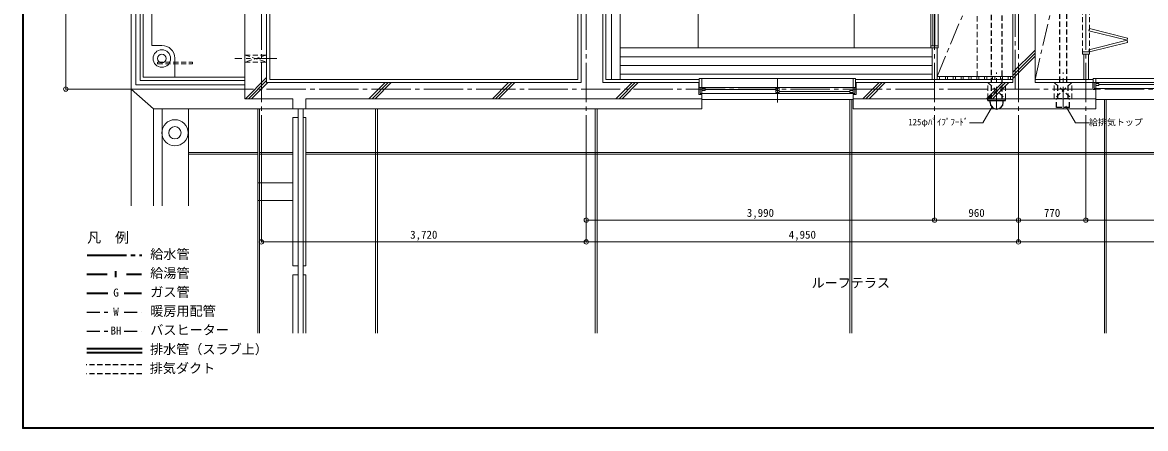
# Model space of a CAD drawing. Units: millimetres at full size, sheet at 1:50. Extents: x -9674 to 9699, y -6794 to 6791.
# Drawn here: x -9674 to 3188, y -6794 to -2145 of the extents above; entities that cross this region are included whole.
import ezdxf
from ezdxf.enums import TextEntityAlignment as Align

# ---------------------------------------------------------------- set-up
doc = ezdxf.new("R2010")
doc.units = ezdxf.units.MM
doc.header["$LTSCALE"] = 50
doc.header["$PDMODE"] = 32
doc.header["$PDSIZE"] = 50
for name, pattern in [('CHAIN1', [8, 5, -1, 1, -1]), ('CHAIN2', [12, 9, -1, 1, -1]), ('DASHED1', [1.8, 1.2, -0.6]), ('DASHED3', [4, 3, -1])]:
    doc.linetypes.add(name, pattern=pattern)
for name, color, linetype, lineweight in [('0-0_図面枠', 7, 'Continuous', 9), ('1-0_芯', 134, 'CHAIN2', 9), ('1-1_躯体', 134, 'Continuous', 9), ('1-2_間仕切', 134, 'Continuous', 9), ('1-3_建具', 134, 'Continuous', 9), ('1-4_仕上げ', 134, 'Continuous', 9), ('1-6_ﾊﾞﾙｺﾆｰ・階段', 134, 'Continuous', 9), ('1-7_その他', 134, 'DASHED1', 9), ('1-8_ハッチ', 134, 'Continuous', 9), ('1-B_寸法', 134, 'Continuous', 9), ('1-C_梁', 134, 'DASHED1', 9), ('2-0_芯', 3, 'Continuous', 35), ('2-2', 5, 'DASHED3', 25), ('2-7_その他', 2, 'Continuous', 25), ('2-9_金物', 1, 'CHAIN2', 35), ('2-A_文字', 6, 'Continuous', 35), ('2-C', 2, 'DASHED1', 25)]:
    doc.layers.add(name, color=color, linetype=linetype, lineweight=lineweight)
doc.layers.add('1-A_文字', color=134, linetype='Continuous')
doc.layers.add('2-F_補助線', color=7, linetype='Continuous')
doc.styles.add('ＭＳ ゴシック', font='')
doc.styles.get('ＭＳ ゴシック').set_extended_font_data('MS Gothic')

msp = doc.modelspace()

# ---------------------------------------------------------------- linework, layer by layer
at = {"layer": '0-0_図面枠'}
for p, q in [((-9673.92, 6791.43), (-9673.92, -6793.93)), ((-9672.16, 6789.66), (-9672.16, -6792.16)), ((-9670.4, 6787.9), (-9670.4, -6790.4)), ((-9668.64, -6788.64), (-9668.64, 6786.14)), ((-9666.87, 6784.38), (-9666.87, -6786.88)), ((-9665.11, 6782.61), (-9665.11, -6785.11)), ((-9663.35, 6780.85), (-9663.35, -6783.35)), ((-9673.92, -6793.93), (9698.92, -6793.93)), ((-9672.16, -6792.16), (9697.16, -6792.16)), ((-9670.4, -6790.4), (9695.4, -6790.4)), ((9693.64, -6788.64), (-9668.64, -6788.64)), ((-9666.87, -6786.88), (9691.87, -6786.88)), ((-9665.11, -6785.11), (9690.11, -6785.11)), ((-9663.35, -6783.35), (9688.35, -6783.35))]:
    msp.add_line(p, q, dxfattribs=at)
at = {"layer": '1-0_芯'}
for p, q in [((-6937.48, -3658.14), (-6937.48, 5061.86)), ((-3217.48, -3658.14), (-3217.48, 5061.86)), ((1732.52, -3658.14), (1732.52, 5061.86)), ((772.52, -3658.14), (772.52, 247.86)), ((1693.52, -2908.14), (1693.52, 247.86)), ((2502.52, -3658.14), (2502.52, 247.86)), ((-8677.48, -2908.14), (8332.52, -2908.14))]:
    msp.add_line(p, q, dxfattribs=at)
at = {"layer": '1-1_躯体'}
for p, q in [((-7127.48, -1963.14), (-7127.48, -3018.14)), ((-6877.48, -2008.14), (-6877.48, -2833.14)), ((-3277.48, -2833.14), (-3277.48, -1973.14)), ((-3027.48, -2833.14), (-3027.48, -1973.14)), ((1667.52, -2833.14), (1667.52, -2023.14)), ((1922.52, -2833.14), (1922.52, -2023.14)), ((-3277.48, -2833.14), (-6877.48, -2833.14)), ((-1927.48, -2833.14), (-3027.48, -2833.14)), ((1667.52, -2833.14), (-127.48, -2833.14)), ((-127.48, -2833.14), (-127.48, -2968.14)), ((2582.52, -2833.14), (1922.52, -2833.14)), ((2582.52, -2913.14), (2582.52, -2833.14)), ((2582.52, -2913.14), (2617.52, -2913.14)), ((2617.52, -2913.14), (2617.52, -3018.14)), ((-7127.48, -3018.14), (-6577.48, -3018.14)), ((-6577.48, -3133.14), (-6577.48, -3018.14)), ((-6427.48, -3133.14), (-6427.48, -3018.14)), ((-6427.48, -3018.14), (-1892.48, -3018.14)), ((-127.48, -2968.14), (-162.48, -2968.14)), ((-162.48, -2968.14), (-162.48, -3018.14)), ((-162.48, -3018.14), (2617.52, -3018.14)), ((-6578.16, -3133.14), (-6425.61, -3133.14))]:
    msp.add_line(p, q, dxfattribs=at)
msp.add_lwpolyline([(-1927.48, -2833.14), (-1927.48, -2968.14), (-1892.48, -2968.14), (-1892.48, -3018.14)], dxfattribs=at)
at = {"layer": '1-2_間仕切'}
for p, q in [((742.52, -2798.14), (742.52, -2437.14)), ((802.52, -2798.14), (802.52, -2437.14)), ((2481.52, -2798.14), (2481.52, -2508.14)), ((2532.52, -2798.14), (2532.52, -2508.14)), ((1667.52, -2763.14), (802.52, -2763.14)), ((827.52, -2763.14), (827.52, -2798.14)), ((895.02, -2763.14), (895.02, -2798.14)), ((920.02, -2763.14), (920.02, -2798.14)), ((985.02, -2763.14), (985.02, -2798.14)), ((1010.02, -2763.14), (1010.02, -2798.14)), ((1075.02, -2763.14), (1075.02, -2798.14)), ((1100.02, -2763.14), (1100.02, -2798.14)), ((1165.02, -2763.14), (1165.02, -2798.14)), ((1190.02, -2763.14), (1190.02, -2798.14)), ((1255.02, -2763.14), (1255.02, -2798.14)), ((1280.02, -2763.14), (1280.02, -2798.14)), ((1345.02, -2763.14), (1345.02, -2798.14)), ((1370.02, -2763.14), (1370.02, -2798.14)), ((1435.02, -2763.14), (1435.02, -2798.14)), ((1460.02, -2763.14), (1460.02, -2798.14)), ((1525.02, -2763.14), (1525.02, -2798.14)), ((1550.02, -2763.14), (1550.02, -2798.14)), ((1615.02, -2763.14), (1615.02, -2798.14)), ((1640.02, -2763.14), (1640.02, -2798.14))]:
    msp.add_line(p, q, dxfattribs=at)
at = {"layer": '1-3_建具'}
for p, q in [((727.52, -2412.14), (727.52, -700.14)), ((812.52, -2412.14), (812.52, -700.14)), ((753.35, -2412.14), (753.35, -1536.14)), ((773.35, -1536.14), (773.35, -2412.14)), ((2538.96, -2240.61), (2545.02, -2216.36)), ((2538.96, -2240.61), (2975.52, -2349.75)), ((2981.58, -2325.5), (2545.02, -2216.36)), ((2538.96, -2458.89), (2975.52, -2349.75)), ((2981.58, -2374), (2545.02, -2483.14)), ((2975.52, -2349.75), (2981.58, -2325.5)), ((2975.52, -2349.75), (2981.58, -2374)), ((2545.02, -2483.14), (2465.02, -2483.14)), ((2465.02, -2508.14), (2465.02, -2483.14)), ((2545.02, -2508.14), (2465.02, -2508.14)), ((2538.96, -2458.89), (2545.02, -2483.14)), ((2545.02, -2508.14), (2545.02, -2483.14)), ((-1922.48, -2786.14), (-1922.48, -2888.14)), ((-1922.48, -2786.14), (-1892.48, -2786.14)), ((-1027.48, -3061.62), (-1027.48, -2784.67)), ((-162.48, -2786.14), (-162.48, -2888.14)), ((-132.48, -2786.14), (-162.48, -2786.14)), ((-132.48, -2786.14), (-132.48, -2888.14)), ((2587.52, -2786.14), (2587.52, -2787.18)), ((2587.52, -2786.14), (2617.52, -2786.14)), ((2587.52, -2786.14), (2587.52, -2833.14)), ((2617.52, -2786.14), (2617.52, -2833.14)), ((4147.52, -2786.14), (2617.52, -2786.14)), ((-1922.48, -2888.14), (-1892.48, -2888.14)), ((-1877.48, -2888.14), (-1912.48, -2888.14)), ((-1912.48, -2958.14), (-1912.48, -2888.14)), ((-1912.48, -2958.14), (-1877.48, -2958.14)), ((-1892.48, -2888.14), (-1892.48, -2958.14)), ((-1857.48, -2899.14), (-1892.48, -2899.14)), ((-1857.48, -2923.14), (-1892.48, -2923.14)), ((-1877.48, -2888.14), (-177.48, -2888.14)), ((-1877.48, -2958.14), (-177.48, -2958.14)), ((-1857.48, -2923.14), (-1857.48, -2899.14)), ((-1857.48, -2911.14), (-1044.98, -2911.14)), ((-1009.98, -2923.14), (-1044.98, -2923.14)), ((-1009.98, -2947.14), (-1044.98, -2947.14)), ((-1009.98, -2899.14), (-1009.98, -2947.14)), ((-1009.98, -2935.14), (-197.48, -2935.14)), ((-197.48, -2947.14), (-197.48, -2923.14)), ((-197.48, -2923.14), (-162.48, -2923.14)), ((-197.48, -2947.14), (-162.48, -2947.14)), ((-177.48, -2888.14), (-142.48, -2888.14)), ((-142.48, -2958.14), (-177.48, -2958.14)), ((-162.48, -2888.14), (-162.48, -2958.14)), ((-132.48, -2888.14), (-162.48, -2888.14)), ((-142.48, -2958.14), (-142.48, -2888.14)), ((2587.52, -2833.14), (2617.52, -2833.14)), ((2597.52, -2903.14), (2597.52, -2833.14)), ((2597.52, -2903.14), (2632.52, -2903.14)), ((2617.52, -2833.14), (2617.52, -2903.14)), ((2632.52, -2833.14), (2617.52, -2833.14)), ((2652.52, -2844.14), (2617.52, -2844.14)), ((2652.52, -2868.14), (2617.52, -2868.14)), ((2632.52, -2833.14), (4132.52, -2833.14)), ((2632.52, -2903.14), (4132.52, -2903.14)), ((2652.52, -2844.14), (2652.52, -2868.14)), ((2652.52, -2856.14), (3365.02, -2856.14)), ((-162.48, -3028.14), (-1892.48, -3028.14)), ((4147.52, -3028.14), (2617.52, -3028.14))]:
    msp.add_line(p, q, dxfattribs=at)
at = {"layer": '1-3_建具', "linetype": 'DASHED1'}
for p, q in [((2465.02, -733.14), (2465.02, -2483.14)), ((2545.02, -733.14), (2545.02, -2483.14))]:
    msp.add_line(p, q, dxfattribs=at)
at = {"layer": '1-3_建具'}
msp.add_lwpolyline([(727.52, -2437.14), (812.52, -2437.14), (812.52, -2412.14), (727.52, -2412.14)], close=True, dxfattribs=at)
for points in [[(-162.48, -2786.14), (-1892.48, -2786.14), (-1892.48, -2888.14)], [(-1009.98, -2899.14), (-1044.98, -2899.14), (-1044.98, -2947.14)]]:
    msp.add_lwpolyline(points, dxfattribs=at)
at = {"layer": '1-4_仕上げ'}
for p, q in [((-2927.48, -2798.14), (-2927.48, 205.36)), ((-2827.48, -2798.14), (-2827.48, 205.36)), ((-1934.98, -2437.14), (-1934.98, -675.48)), ((-149.98, -2437.14), (-149.98, -675.48)), ((-2827.48, -2437.14), (727.52, -2437.14)), ((-2827.48, -2537.14), (742.52, -2537.14)), ((-2827.48, -2637.14), (742.52, -2637.14)), ((-2827.48, -2737.14), (742.52, -2737.14))]:
    msp.add_line(p, q, dxfattribs=at)
at = {"layer": '1-6_ﾊﾞﾙｺﾆｰ・階段'}
for p, q in [((-8427.48, 3235.86), (-8427.48, -2908.14)), ((-8377.48, 3220.5), (-8377.48, -2858.14)), ((-8327.48, 3205.14), (-8327.48, -2808.14)), ((-8192.48, -2408.14), (-8192.48, 3163.68)), ((-8292.48, -908.14), (-8292.48, -2773.14)), ((-8077.48, -2408.14), (-8192.48, -2408.14)), ((-7927.48, -2558.14), (-7927.48, -2768.14)), ((-8327.48, -2808.14), (-7127.48, -2808.14)), ((-8292.48, -2773.14), (-7127.48, -2773.14)), ((-8427.48, -2908.14), (-7127.48, -2908.14)), ((-8427.48, -2908.14), (-8172.48, -3133.14)), ((-8427.48, -2908.14), (-8427.48, -4243.52)), ((-8377.48, -2858.14), (-7127.48, -2858.14)), ((-1892.48, -3018.14), (-1892.48, -3133.14)), ((-197.48, -3028.14), (-197.48, -5703.77)), ((-177.48, -3028.14), (-177.48, -5703.77)), ((-162.48, -3018.14), (-162.48, -3133.14)), ((2617.52, -3018.14), (2617.52, -3133.14)), ((2718.52, -3028.14), (2718.52, -5703.77)), ((2738.52, -3028.14), (2738.52, -5703.77)), ((-8172.48, -3133.14), (-6578.16, -3133.14)), ((-8172.48, -3133.14), (-8172.48, -4243.52)), ((-8072.48, -3133.14), (-8072.48, -4243.52)), ((-7772.48, -3133.14), (-7772.48, -4243.52)), ((-6977.48, -3133.14), (-6977.48, -5703.77)), ((-6957.48, -3133.14), (-6957.48, -5703.77)), ((-6517.48, -3133.14), (-6517.48, -5703.77)), ((-6457.48, -3133.14), (-6457.48, -5703.77)), ((-6427.48, -3133.14), (-1892.48, -3133.14)), ((-5629.48, -3133.14), (-5629.48, -5703.77)), ((-5609.48, -3133.14), (-5609.48, -5703.77)), ((-3113.48, -3133.14), (-3113.48, -5703.77)), ((-3093.48, -3133.14), (-3093.48, -5703.77)), ((-162.48, -3133.14), (2617.52, -3133.14)), ((-6577.48, -3233.14), (-6517.48, -3233.14)), ((-6577.48, -3233.14), (-6577.48, -4933.14)), ((-6457.48, -3233.14), (-6427.48, -3233.14)), ((-6427.48, -3233.14), (-6427.48, -4933.14)), ((-7772.48, -3633.14), (-6977.48, -3633.14)), ((-7772.48, -3653.14), (-6977.48, -3653.14)), ((-6957.48, -3633.14), (-6577.48, -3633.14)), ((-6957.48, -3653.14), (-6577.48, -3653.14)), ((-6427.48, -3633.14), (6052.52, -3633.14)), ((-6427.48, -3653.14), (6052.52, -3653.14)), ((-6577.48, -3983.14), (-6977.48, -3983.14)), ((-6577.48, -4183.14), (-6977.48, -4183.14)), ((-6577.48, -4933.14), (-6517.48, -4933.14)), ((-6457.48, -4933.14), (-6427.48, -4933.14)), ((-6577.48, -5033.14), (-6517.48, -5033.14)), ((-6577.48, -5033.14), (-6577.48, -5703.77)), ((-6457.48, -5033.14), (-6427.48, -5033.14)), ((-6427.48, -5033.14), (-6427.48, -5703.77))]:
    msp.add_line(p, q, dxfattribs=at)
for centre, radius in [((-8077.48, -2558.14), 100), ((-8077.48, -2558.14), 50), ((-7927.48, -3408.14), 150), ((-7927.48, -3408.14), 70)]:
    msp.add_circle(centre, radius, dxfattribs=at)
msp.add_arc((-8077.48, -2558.14), 150, 2.22671, 90, dxfattribs=at)
at = {"layer": '1-7_その他', "linetype": 'CHAIN1'}
for p, q in [((1922.52, -2798.14), (2476.52, -382.14)), ((802.52, -2763.14), (1667.52, -675.14)), ((-6762.48, -2558.14), (-7242.48, -2558.14)), ((1482.52, -3133.14), (1482.52, -2718.14)), ((2242.52, -3133.14), (2242.52, -2718.14))]:
    msp.add_line(p, q, dxfattribs=at)
at = {"layer": '1-7_その他'}
for p, q in [((-7127.48, -2518.14), (-6877.48, -2518.14)), ((-7127.48, -2518.14), (-6877.48, -2598.14)), ((-6877.48, -2518.14), (-7127.48, -2598.14)), ((-8127.48, -2598.14), (-8127.48, -2618.14)), ((-8127.48, -2618.14), (-7727.48, -2618.14)), ((-7127.48, -2598.14), (-6877.48, -2598.14)), ((1382.52, -3018.14), (1582.52, -2833.14)), ((1382.52, -2833.14), (1582.52, -3018.14)), ((1382.52, -3018.14), (1382.52, -2833.14)), ((1582.52, -3018.14), (1582.52, -2833.14)), ((2142.52, -2833.14), (2342.52, -3018.14)), ((2342.52, -2833.14), (2142.52, -3018.14)), ((2142.52, -3018.14), (2142.52, -2833.14)), ((2342.52, -3018.14), (2342.52, -2833.14))]:
    msp.add_line(p, q, dxfattribs=at)
msp.add_lwpolyline([(-8127.48, -2598.14), (-7727.48, -2598.14), (-7727.48, -2618.14)], dxfattribs=at)
at = {"layer": '1-8_ハッチ'}
for p, q in [((-6842.48, -2008.14), (-6842.48, -2798.14)), ((-3312.48, -2798.14), (-3312.48, -1938.14)), ((-2992.48, -2798.14), (-2992.48, -1938.14)), ((1667.52, -2715.63), (1922.52, -2460.63)), ((1667.52, -2750.99), (1922.52, -2495.99)), ((1667.52, -2786.34), (1922.52, -2531.34)), ((-7120.27, -3018.14), (-6877.48, -2775.35)), ((-7084.92, -3018.14), (-6877.48, -2810.71)), ((-3312.48, -2798.14), (-6842.48, -2798.14)), ((-1922.48, -2798.14), (-2992.48, -2798.14)), ((1667.52, -2798.14), (-132.48, -2798.14)), ((2587.52, -2798.14), (1922.52, -2798.14)), ((-7049.56, -3018.14), (-6864.56, -2833.14)), ((-5706.06, -3018.14), (-5521.06, -2833.14)), ((-5670.71, -3018.14), (-5485.71, -2833.14)), ((-5635.35, -3018.14), (-5450.35, -2833.14)), ((-4291.85, -3018.14), (-4106.85, -2833.14)), ((-4256.49, -3018.14), (-4071.49, -2833.14)), ((-4221.14, -3018.14), (-4036.14, -2833.14)), ((-2877.63, -3018.14), (-2692.63, -2833.14)), ((-2842.28, -3018.14), (-2657.28, -2833.14)), ((-2806.92, -3018.14), (-2621.92, -2833.14)), ((-49.21, -3018.14), (135.79, -2833.14)), ((-13.85, -3018.14), (171.15, -2833.14)), ((21.5, -3018.14), (206.5, -2833.14)), ((1365.01, -3018.14), (1550.01, -2833.14)), ((1400.36, -3018.14), (1585.36, -2833.14)), ((1435.72, -3018.14), (1620.72, -2833.14))]:
    msp.add_line(p, q, dxfattribs=at)
at = {"layer": '1-B_寸法'}
for p, q in [((-9177.48, -2908.14), (-9177.48, -708.14)), ((-9177.48, -2908.14), (-8677.48, -2908.14)), ((-6937.48, -3658.14), (-6937.48, -4658.14)), ((-3217.48, -3658.14), (-3217.48, -4658.14)), ((772.52, -3658.14), (772.52, -4408.14)), ((1732.52, -3658.14), (1732.52, -4658.14)), ((2502.52, -3658.14), (2502.52, -4408.14)), ((772.52, -4408.14), (-3217.48, -4408.14)), ((772.52, -4408.14), (1732.52, -4408.14)), ((1732.52, -4408.14), (2502.52, -4408.14)), ((2502.52, -4408.14), (6562.52, -4408.14)), ((-6937.48, -4658.14), (-3217.48, -4658.14)), ((-3217.48, -4658.14), (1732.52, -4658.14)), ((1732.52, -4658.14), (6562.52, -4658.14))]:
    msp.add_line(p, q, dxfattribs=at)
for p in [(-9177.48, -2908.14), (-3217.48, -4408.14), (772.52, -4408.14), (1732.52, -4408.14), (2502.52, -4408.14), (-6937.48, -4658.14), (-3217.48, -4658.14), (1732.52, -4658.14)]:
    msp.add_point(p, dxfattribs=at)
at = {"layer": '1-C_梁'}
msp.add_line((1259.52, -2763.14), (1259.52, -22.14), dxfattribs=at)
at = {"layer": '2-0_芯'}
for p, q in [((-8938.03, -5876.3), (-8303.88, -5876.3)), ((-8938.03, -5922.12), (-8303.88, -5922.12))]:
    msp.add_line(p, q, dxfattribs=at)
at = {"layer": '2-2', "color": 4, "linetype": 'Continuous', "lineweight": 35}
for p, q in [((-8936.39, -5244.2), (-8694.52, -5244.2)), ((-8510.6, -5244.2), (-8310.08, -5244.2))]:
    msp.add_line(p, q, dxfattribs=at)
at = {"layer": '2-2'}
for p, q in [((-8936.39, -5461.4), (-8694.52, -5461.4)), ((-8510.6, -5461.4), (-8310.08, -5461.4)), ((-8936.39, -5678.61), (-8694.52, -5678.61)), ((-8510.6, -5678.61), (-8310.08, -5678.61))]:
    msp.add_line(p, q, dxfattribs=at)
at = {"layer": '2-7_その他'}
for p, q in [((1382.39, -3038.14), (1382.39, -3018.14)), ((1382.39, -3038.14), (1582.39, -3038.14)), ((1382.65, -3018.14), (1582.39, -3018.14)), ((1407.52, -3038.14), (1557.52, -3038.14)), ((1407.52, -3062.14), (1407.52, -3038.14)), ((1557.52, -3062.14), (1557.52, -3038.14)), ((1582.39, -3038.14), (1582.39, -3018.14))]:
    msp.add_line(p, q, dxfattribs=at)
at = {"layer": '2-7_その他', "color": 7, "lineweight": 9}
for p, q in [((1436.57, -3103.73), (1325.85, -3295.51)), ((2274.06, -3103.73), (2384.79, -3295.51)), ((1171.25, -3295.51), (1325.85, -3295.51)), ((2539.39, -3295.51), (2384.79, -3295.51))]:
    msp.add_line(p, q, dxfattribs=at)
at = {"layer": '2-7_その他'}
msp.add_arc((1482.52, -3062.14), 75, 180, 0, dxfattribs=at)
at = {"layer": '2-9_金物'}
msp.add_line((-8933.22, -4809.79), (-8307.58, -4809.79), dxfattribs=at)
at = {"layer": '2-A_文字'}
for p, q in [((-8603.97, -5061.41), (-8603.97, -4992.58)), ((-8936.39, -5026.99), (-8705.48, -5026.99)), ((-8483.97, -5026.99), (-8310.08, -5026.99))]:
    msp.add_line(p, q, dxfattribs=at)
at = {"layer": '2-C'}
for p, q in [((1422.39, -3018.14), (1422.39, 2614.21)), ((1542.39, 2614.21), (1542.39, -3018.14)), ((2202.52, -244.29), (2202.52, -2833.14)), ((2282.52, -244.29), (2282.52, -2833.14)), ((2182.52, -3018.14), (2182.52, -2833.14)), ((2302.52, -3018.14), (2302.52, -2833.14)), ((2167.52, -3118.14), (2167.52, -3018.14)), ((2317.52, -3118.14), (2167.52, -3118.14)), ((-8307.14, -6066.41), (-8944.46, -6066.41)), ((-8307.14, -6166.41), (-8942.19, -6166.41))]:
    msp.add_line(p, q, dxfattribs=at)
msp.add_lwpolyline([(2317.52, -3118.14), (2317.52, -3018.14), (2167.52, -3018.14)], dxfattribs=at)

# ---------------------------------------------------------------- texts
at = {"layer": '1-A_文字', "style": 'ＭＳ ゴシック'}
msp.add_text('ルーフテラス', height=110, dxfattribs=at).set_placement((-637.48, -5214.17), align=Align.BOTTOM_LEFT)
at = {"layer": '1-B_寸法', "style": 'ＭＳ ゴシック'}
for s, p in [('3,990', (-1378.73, -4398.14)), ('960', (1158.77, -4398.14)), ('770', (2023.77, -4398.14)), ('3,720', (-5233.73, -4648.14)), ('4,950', (-898.73, -4648.14))]:
    msp.add_text(s, height=91.64, dxfattribs=at).set_placement(p, align=Align.BOTTOM_LEFT)
at = {"layer": '2-2', "color": 7, "style": 'ＭＳ ゴシック'}
for s, p in [('G', (-8633.81, -5311.22)), ('W', (-8633.81, -5528.43)), ('BH', (-8665.06, -5745.63))]:
    msp.add_text(s, height=91.64, dxfattribs=at).set_placement(p, align=Align.BOTTOM_LEFT)
at = {"layer": '2-7_その他', "color": 7, "style": 'ＭＳ ゴシック'}
for s, p in [('125φﾊﾟｲﾌﾟﾌｰﾄﾞ', (470.63, -3344.45)), ('給排気トップ', (2540.01, -3346.57))]:
    msp.add_text(s, height=73.31, dxfattribs=at).set_placement(p, align=Align.BOTTOM_LEFT)
at = {"layer": '2-F_補助線', "style": 'ＭＳ ゴシック'}
for s, height, p in [('凡\u3000例', 117.3, (-8933.22, -4701.51)), ('給水管', 110, (-8210.36, -4884.79)), ('給湯管', 110, (-8210.36, -5101.99)), ('ガス管', 110, (-8210.36, -5319.2)), ('暖房用配管', 110, (-8210.36, -5536.4)), ('バスヒーター', 110, (-8210.36, -5753.61)), ('排水管（スラブ上）', 110, (-8213.53, -5974.21)), ('排気ダクト', 110, (-8216.69, -6191.41))]:
    msp.add_text(s, height=height, dxfattribs=at).set_placement(p, align=Align.BOTTOM_LEFT)

doc.saveas('drawing.dxf')
